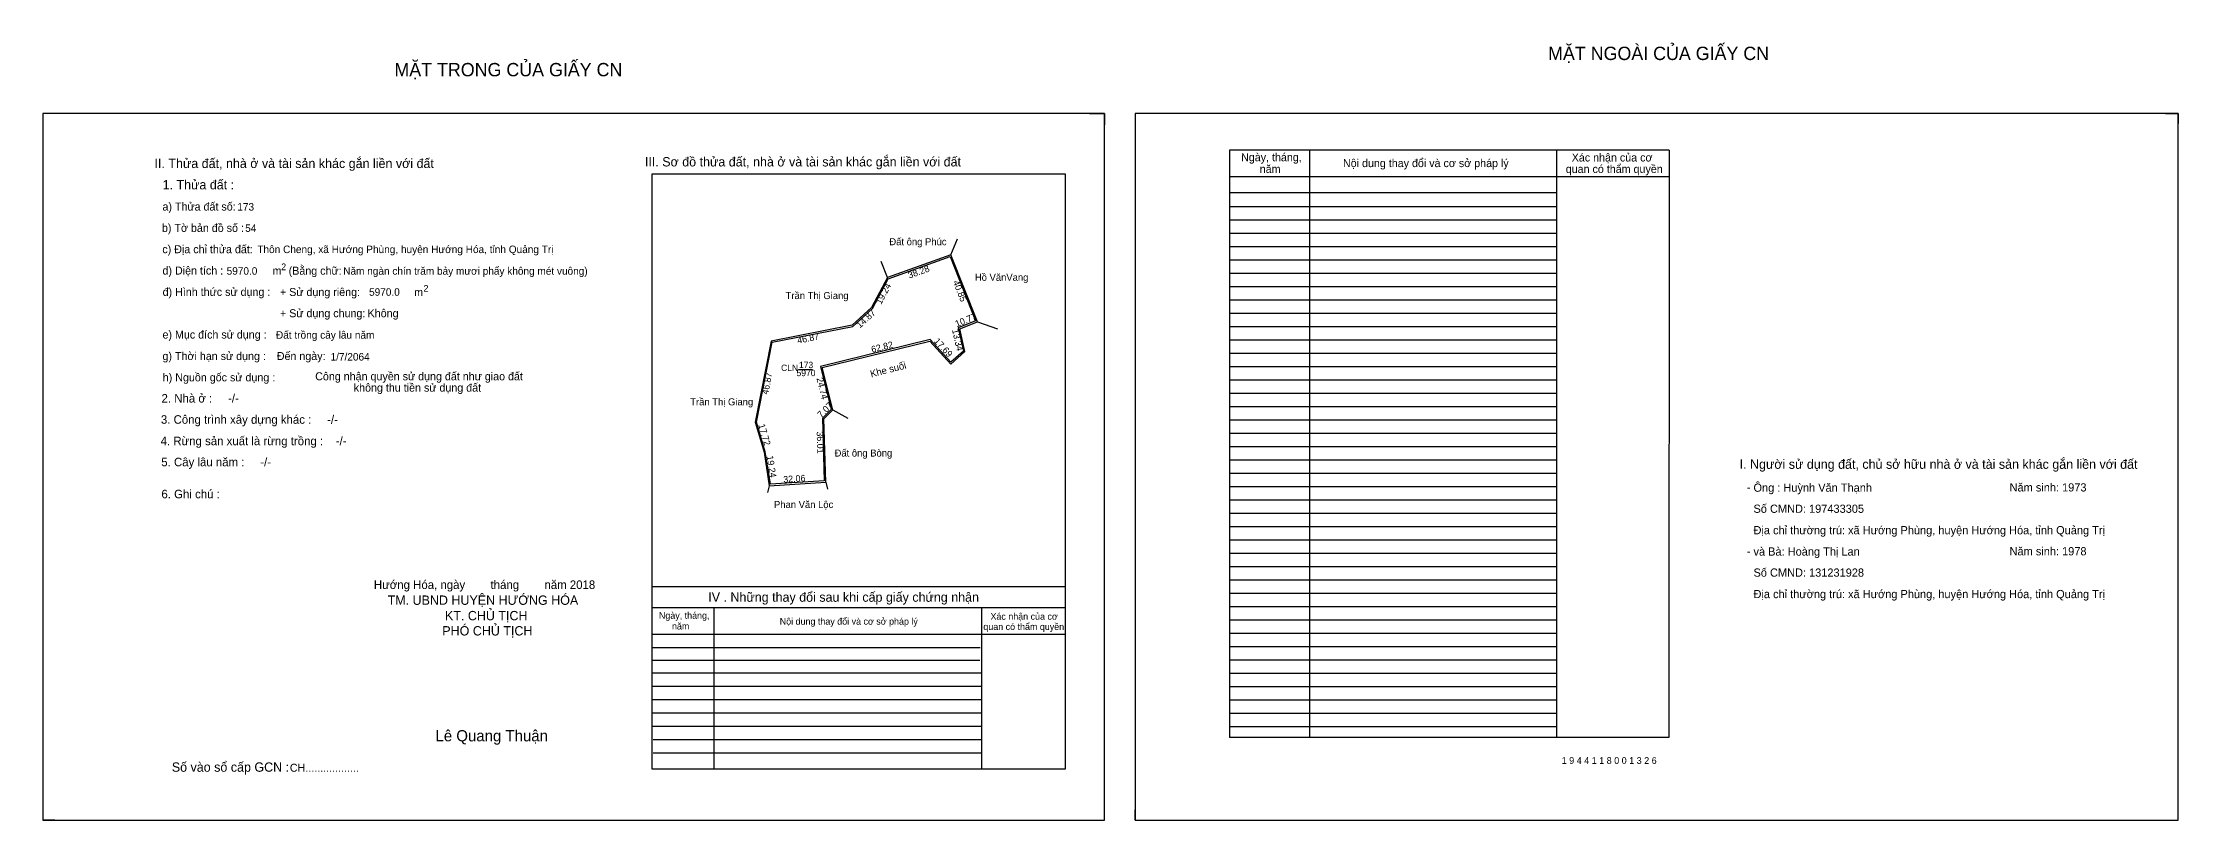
# Model space of a CAD drawing. Extents: x 530821 to 533321, y 1847671 to 1848254.
# Drawn here: x 530821 to 532422, y 1847671 to 1848254 of the extents above; entities that cross this region are included whole.
import ezdxf

# ---------------------------------------------------------------- set-up
doc = ezdxf.new("R2010")
doc.units = 0
for name, color, linetype in [('Default', 7, 'Continuous'), ('Level 10', 7, 'Continuous'), ('Level 2', 7, 'Continuous'), ('Level 4', 7, 'Continuous'), ('Level 6', 7, 'Continuous'), ('Level 7', 7, 'Continuous'), ('Level 8', 7, 'Continuous')]:
    doc.layers.add(name, color=color, linetype=linetype)

msp = doc.modelspace()

# ---------------------------------------------------------------- linework, layer by layer
at = {"layer": 'Level 10'}
for p, q in [((531605.6, 1848200.9), (531617, 1848200.9)), ((531617, 1848200.9), (531617, 1848192.5)), ((532412.4, 1848200.9), (532422, 1848200.9)), ((532422, 1848200.9), (532422, 1848193.5)), ((530820.8, 1847678.7), (530820.8, 1847670.9)), ((531639.8, 1847670.9), (531639.8, 1847678.7)), ((530830, 1847670.9), (530820.8, 1847670.9)), ((531639.8, 1847670.9), (531646.8, 1847670.9))]:
    msp.add_line(p, q, dxfattribs=at)
for points in [[(530820.8, 1847670.9), (531617, 1847670.9), (531617, 1848200.9), (530820.8, 1848200.9)], [(531639.8, 1847670.9), (532422, 1847670.9), (532422, 1848200.9), (531639.8, 1848200.9)]]:
    msp.add_lwpolyline(points, close=True, dxfattribs=at)
at = {"layer": 'Level 2'}
for p, q in [((531501.7, 1848095.1), (531506.8, 1848107.1)), ((531454.1, 1848077.9), (531449.4, 1848089.9)), ((531521.6, 1848044.8), (531536.6, 1848039.4)), ((531387.4, 1848009.1), (531398, 1848009.1)), ((531413.1, 1847978.7), (531424.5, 1847972.5)), ((531365.5, 1847921.8), (531364.2, 1847916.8)), ((531407.9, 1847924.5), (531409.1, 1847919.3))]:
    msp.add_line(p, q, dxfattribs=at)
for points in [[(531365.5, 1847921.8), (531407.9, 1847924.5), (531406.5, 1847972.1), (531413.1, 1847978.7), (531405.2, 1848010.5), (531485.9, 1848030.3), (531501.7, 1848013.1), (531512.3, 1848022.4), (531508.4, 1848039.6), (531521.6, 1848044.8), (531501.7, 1848095.1), (531454.1, 1848077.9), (531442.2, 1848055.4), (531427.7, 1848042.2), (531366.9, 1848030.3), (531355, 1847969.5), (531361.6, 1847947)], [(531501.2, 1848093.8), (531520.3, 1848045.4), (531507.2, 1848040.2), (531511.2, 1848022.7), (531501.8, 1848014.5), (531486.2, 1848031.4), (531404, 1848011.2), (531412, 1847979), (531405.5, 1847972.5), (531406.8, 1847925.4), (531366.4, 1847922.9), (531362.5, 1847947.2), (531356, 1847969.5), (531367.7, 1848029.4), (531428.2, 1848041.3), (531443, 1848054.8), (531454.8, 1848077.1)]]:
    msp.add_lwpolyline(points, close=True, dxfattribs=at)
at = {"layer": 'Level 7'}
for p, q in [((531955.8, 1848130.9), (531710.6, 1848130.9)), ((531955.8, 1848120.9), (531710.6, 1848120.9)), ((531955.8, 1848110.9), (531710.6, 1848110.9)), ((531955.8, 1848100.9), (531710.6, 1848100.9)), ((531955.8, 1848090.9), (531710.6, 1848090.9)), ((531955.8, 1848080.9), (531710.6, 1848080.9)), ((531955.8, 1848070.9), (531710.6, 1848070.9)), ((531955.8, 1848060.9), (531710.6, 1848060.9)), ((531955.8, 1848050.9), (531710.6, 1848050.9)), ((531955.8, 1848040.9), (531710.6, 1848040.9)), ((531955.8, 1848030.9), (531710.6, 1848030.9)), ((531955.8, 1848020.9), (531710.6, 1848020.9)), ((531955.8, 1848010.9), (531710.6, 1848010.9)), ((531955.8, 1848000.9), (531710.6, 1848000.9)), ((531955.8, 1847990.9), (531710.6, 1847990.9)), ((531955.8, 1847980.9), (531710.6, 1847980.9)), ((531955.8, 1847970.9), (531710.6, 1847970.9)), ((531955.8, 1847960.9), (531710.6, 1847960.9)), ((531955.8, 1847950.9), (531710.6, 1847950.9)), ((531955.8, 1847940.9), (531710.6, 1847940.9)), ((531955.8, 1847930.9), (531710.6, 1847930.9)), ((531955.8, 1847920.9), (531710.6, 1847920.9)), ((531955.8, 1847910.9), (531710.6, 1847910.9)), ((531955.8, 1847900.9), (531710.6, 1847900.9)), ((531955.8, 1847890.9), (531710.6, 1847890.9)), ((531955.8, 1847880.9), (531710.6, 1847880.9)), ((531955.8, 1847870.9), (531710.6, 1847870.9)), ((531955.8, 1847860.9), (531710.6, 1847860.9)), ((531955.8, 1847850.9), (531710.6, 1847850.9)), ((531955.8, 1847840.9), (531710.6, 1847840.9)), ((531955.8, 1847830.9), (531710.6, 1847830.9)), ((531955.8, 1847820.9), (531710.6, 1847820.9)), ((531955.8, 1847810.9), (531710.6, 1847810.9)), ((531955.8, 1847800.9), (531710.6, 1847800.9)), ((531523.7, 1847800.2), (531277.6, 1847800.2)), ((531523.3, 1847790.7), (531277.6, 1847790.7)), ((531955.8, 1847790.9), (531710.6, 1847790.9)), ((531524.6, 1847781.2), (531277.6, 1847781.2)), ((531524.6, 1847771.2), (531277.6, 1847771.2)), ((531955.8, 1847780.9), (531710.6, 1847780.9)), ((531955.8, 1847770.9), (531710.6, 1847770.9)), ((531524.6, 1847761.2), (531277.6, 1847761.2)), ((531955.8, 1847760.9), (531710.6, 1847760.9)), ((531524.6, 1847751.2), (531277.6, 1847751.2)), ((531524.6, 1847741.2), (531277.6, 1847741.2)), ((531955.8, 1847750.9), (531710.6, 1847750.9)), ((531955.8, 1847740.9), (531710.6, 1847740.9)), ((531524.6, 1847731.2), (531278.4, 1847731.2)), ((531524.6, 1847721.2), (531278.4, 1847721.2))]:
    msp.add_line(p, q, dxfattribs=at)
at = {"layer": 'Level 8'}
for p, q in [((532040.2, 1848173.4), (531710.6, 1848173.4)), ((531710.6, 1848173.4), (531710.6, 1847732.9)), ((531770.6, 1848173.4), (531770.6, 1847732.9)), ((531955.9, 1848173.2), (531955.8, 1847732.9)), ((532040.2, 1848173.4), (532040, 1847732.9)), ((531587.6, 1848155.5), (531277.6, 1848155.5)), ((531277.6, 1848155.5), (531277.6, 1847709.5)), ((531587.6, 1847709.5), (531587.6, 1848155.5)), ((532040.2, 1848153.4), (531710.6, 1848153.4)), ((531955.8, 1848141.6), (531710.6, 1848141.6)), ((531587.6, 1847845.9), (531277.6, 1847845.9)), ((531587.6, 1847830.2), (531277.6, 1847830.2)), ((531323.9, 1847830.2), (531323.9, 1847709.5)), ((531524.6, 1847830.2), (531524.6, 1847709.5)), ((531587.6, 1847810.2), (531277.6, 1847810.2)), ((532040, 1847732.9), (531710.6, 1847732.9)), ((531277.6, 1847709.5), (531587.6, 1847709.5))]:
    msp.add_line(p, q, dxfattribs=at)

# ---------------------------------------------------------------- texts
at = {"layer": 'Default'}
for s, p in [('e) Mục đích sử dụng :', (530910.6, 1848032.2)), ('g) Thời hạn sử dụng :', (530910.6, 1848016.1)), ('Đến ngày:', (530996.3, 1848016.1)), ('h) Nguồn gốc sử dụng :', (530910.8, 1848000.1)), ('Công nhận quyền sử dụng đất như giao đất', (531025.1, 1848000.9)), ('không thu tiền sử dụng đất', (531054, 1847992.4))]:
    msp.add_text(s, height=6, dxfattribs=at).set_placement(p)
at = {"layer": 'Level 2'}
for s, height, p in [('Đất ông Phúc', 5.29, (531455.6, 1848102.2)), ('Hồ VănVang', 5.29, (531519.7, 1848075.5)), ('Trần Thị Giang', 5.29, (531377.8, 1848061.8)), ('CLN', 4.78, (531374.4, 1848007.9)), ('173', 4.78, (531387.8, 1848010)), ('5970', 4.78, (531386, 1848004)), ('Trần Thị Giang', 5.29, (531306.3, 1847982.1)), ('Đất ông Bòng', 5.29, (531414.5, 1847943.7)), ('Phan Văn Lộc', 5.29, (531369.1, 1847905.1))]:
    msp.add_text(s, height=height, dxfattribs=at).set_placement(p)
for s, height, rotation, p in [('19.24', 4.96, 62.1027, (531449.4, 1848057.4)), ('38.28', 4.96, 19.8552, (531470.6, 1848077.1)), ('40.85', 4.96, 291.541, (531503.1, 1848074.7)), ('14.87', 4.96, 42.2737, (531433.5, 1848039.7)), ('10.77', 4.96, 21.8014, (531506.1, 1848040.7)), ('46.87', 4.96, 11.0702, (531387, 1848028.3)), ('62.82', 4.96, 13.815, (531442.7, 1848021.5)), ('17.69', 4.96, 312.7094, (531488.6, 1848029.9)), ('13.34', 4.96, 282.9946, (531502.5, 1848038.7)), ('Khe suối', 5.29, 14.362, (531442, 1848003)), ('46.87', 4.96, 78.9298, (531364.7, 1847989.9)), ('24.74', 4.96, 284.0362, (531400.9, 1848002.3)), ('7.07', 4.96, 45, (531404.5, 1847972.4)), ('17.72', 4.96, 286.3895, (531357.3, 1847967.4)), ('36.01', 4.96, 271.5911, (531401.1, 1847962.5)), ('19.24', 4.96, 278.9726, (531363.5, 1847944)), ('32.06', 4.96, 3.5763, (531376.2, 1847924.1))]:
    msp.add_text(s, height=height, rotation=rotation, dxfattribs=at).set_placement(p)
at = {"layer": 'Level 4'}
msp.add_text('6. Ghi chú :', height=6.4, dxfattribs=at).set_placement((530909.8, 1847912.4))
at = {"layer": 'Level 6'}
for s, height, p in [('173', 5.63, (530966.7, 1848128.2)), ('54', 5.63, (530972.6, 1848112.2)), ('Thôn Cheng, xã Hướng Phùng, huyện Hướng Hóa, tỉnh Quảng Trị', 5.64, (530981.7, 1848096.3)), ('5970.0', 5.63, (530958.7, 1848080.1)), ('Năm ngàn chín trăm bảy mươi phẩy không mét vuông)', 5.632, (531046.1, 1848080.1)), ('5970.0', 5.63, (531065.5, 1848064.3)), ('Đất trồng cây lâu năm', 5.64, (530995.7, 1848032.1)), ('1/7/2064', 5.64, (531036.6, 1848015.7)), ('Ông : Huỳnh Văn Thạnh', 6.16, (532103.5, 1847917.3)), ('Năm sinh: 1973', 6.16, (532295.5, 1847917.5)), ('Số CMND: 197433305', 6.16, (532103.5, 1847901.5)), ('Địa chỉ thường trú: xã Hướng Phùng, huyện Hướng Hóa, tỉnh Quảng Trị', 6.16, (532103.5, 1847885.4)), ('và Bà: Hoàng Thị Lan', 6.16, (532103.5, 1847869.4)), ('Năm sinh: 1978', 6.16, (532295.5, 1847869.6)), ('Số CMND: 131231928', 6.16, (532103.5, 1847853.6)), ('Địa chỉ thường trú: xã Hướng Phùng, huyện Hướng Hóa, tỉnh Quảng Trị', 6.16, (532103.5, 1847837.5)), ('1 9 4 4 1 1 8 0 0 1 3 2 6', 5.04, (531959.7, 1847713.2))]:
    msp.add_text(s, height=height, dxfattribs=at).set_placement(p)
at = {"layer": 'Level 7'}
for s, height, p in [('MẶT NGOÀI CỦA GIẤY CN', 10, (531949.5, 1848241.1)), ('MẶT TRONG CỦA GIẤY CN', 10, (531084.5, 1848228.9)), ('III. Sơ đồ thửa đất, nhà ở và tài sản khác gắn liền với đất', 7, (531272.3, 1848161.3)), ('Ngày, tháng,', 6, (531719.3, 1848165.2)), ('Xác nhận của cơ', 6, (531967.2, 1848165)), ('II. Thửa đất, nhà ở và tài sản khác gắn liền với đất', 7, (530904.6, 1848160.1)), ('năm', 6, (531733.3, 1848156.4)), ('Nội dung thay đổi và cơ sở pháp lý', 6, (531795.7, 1848160.8)), (' quan có thẩm quyền', 6, (531960.5, 1848156.4)), ('1. Thửa đất :', 7, (530910.7, 1848144.1)), ('a) Thửa đất số:', 6, (530910.6, 1848128.2)), ('b) Tờ bản đồ số :', 6, (530910.2, 1848112.2)), ('c) Địa chỉ thửa đất:', 6, (530910.5, 1848096.2)), ('d) Diện tích :', 6, (530910.6, 1848080.2)), ('m', 6, (530993.1, 1848080.1)), ('2', 5, (530999.6, 1848083.5)), ('(Bằng chữ:', 6, (531005.2, 1848080.1)), ('đ) Hình thức sử dụng :', 6, (530910.7, 1848064.2)), ('+ Sử dụng riêng:', 6, (530998.7, 1848064.1)), ('m', 6, (531099.3, 1848064)), ('2', 5, (531106.3, 1848067.4)), ('+ Sử dụng chung:', 6, (530998.7, 1848048.2)), ('Không', 6, (531064.4, 1848048.2)), ('2. Nhà ở :     -/-', 6.4, (530909.9, 1847984.2)), ('3. Công trình xây dựng khác :     -/-', 6.4, (530909.4, 1847968.3)), ('4. Rừng sản xuất là rừng trồng :    -/-', 6.4, (530909.2, 1847952.2)), ('5. Cây lâu năm :     -/-', 6.4, (530909.7, 1847936.4)), ('I. Người sử dụng đất, chủ sở hữu nhà ở và tài sản khác gắn liền với đất', 7, (532093.1, 1847934.5)), ('-', 6.4, (532098.5, 1847917.5)), ('-', 6.4, (532098.5, 1847869.6)), ('Hướng Hóa, ngày        tháng        năm 2018', 6.4, (531069.1, 1847844.4)), ('TM. UBND HUYỆN HƯỚNG HÓA', 7, (531079.4, 1847832.5)), ('IV . Những thay đổi sau khi cấp giấy chứng nhận', 7, (531319.8, 1847834.8)), ('PHÓ CHỦ TỊCH', 7, (531120.4, 1847809.5)), ('KT. CHỦ TỊCH', 7, (531122.4, 1847820.9)), ('Ngày, tháng,', 5, (531282.8, 1847822)), ('năm', 5, (531292.6, 1847814)), ('Nội dung thay đổi và cơ sở pháp lý', 5, (531373.4, 1847817.6)), (' quan có thẩm quyền', 5, (531524.2, 1847813.6)), ('Xác nhận của cơ', 5, (531531.4, 1847821.3)), ('Lê Quang Thuận', 8.4, (531115.3, 1847730.1)), ('Số vào sổ cấp GCN :', 7, (530917.6, 1847707.3)), ('CH..................', 6, (531006.1, 1847707.3))]:
    msp.add_text(s, height=height, dxfattribs=at).set_placement(p)

doc.saveas('drawing.dxf')
